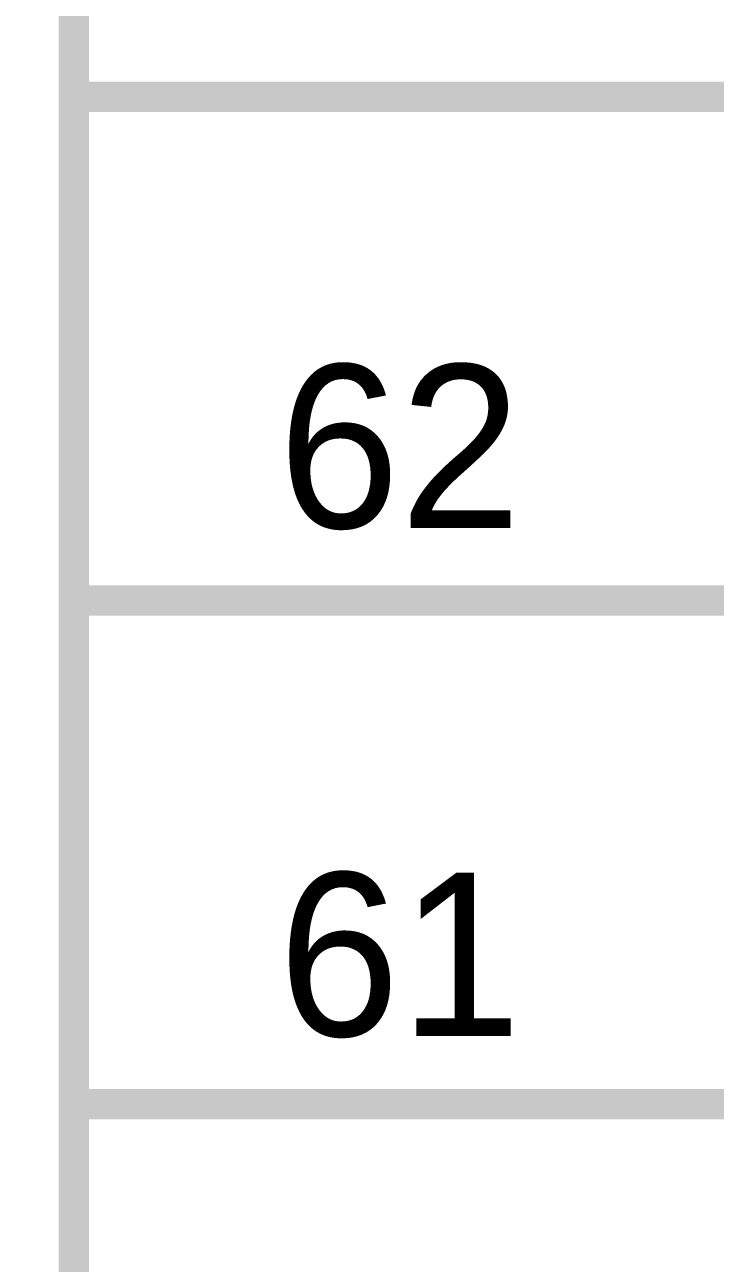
# Model space of a CAD drawing. Header units: millimetres. Extents: x 0 to 841, y 0 to 594.
# Drawn here: x 742.01 to 748.84, y 280.92 to 293.18 of the extents above; entities that cross this region are included whole.
import ezdxf

# ---------------------------------------------------------------- set-up
doc = ezdxf.new("R2010")
doc.units = ezdxf.units.MM
doc.layers.add('Sheet', color=255, linetype='Continuous')

msp = doc.modelspace()

# ---------------------------------------------------------------- linework, layer by layer
at = {"layer": 'Sheet', "const_width": 0.3}
msp.add_lwpolyline([(685.008, 322.469), (742.5, 322.469), (742.5, 147.467), (685.008, 147.467), (685.008, 322.469)], close=True, dxfattribs=at)
for points in [[(742.5, 292.463), (745.015, 292.463)], [(754.987, 292.463), (745.015, 292.463)], [(742.5, 287.477), (745.015, 287.477)], [(745.015, 287.477), (754.987, 287.477)], [(742.5, 282.491), (745.015, 282.491)], [(745.015, 282.491), (745.015, 282.491), (754.987, 282.491), (754.987, 272.475), (754.987, 267.489)]]:
    msp.add_lwpolyline(points, dxfattribs=at)

# ---------------------------------------------------------------- texts
at = {"layer": 'Sheet'}
for s, p in [('62', (744.521, 288.196)), ('61', (744.521, 283.165))]:
    msp.add_text(s, height=1.6171, dxfattribs=at).set_placement(p)

doc.saveas('drawing.dxf')
